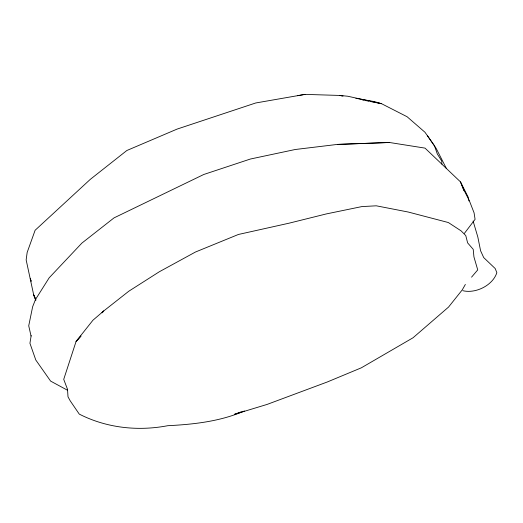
<?xml version="1.0" encoding="UTF-8"?>
<svg xmlns="http://www.w3.org/2000/svg" width="523" height="523" viewBox="0 0 523 523"><rect width="100%" height="100%" fill="white"/><g stroke="black" fill="none" stroke-linecap="round" stroke-linejoin="round"><path stroke-width="0.78" d="M31.177 335.557L29.935 343.291L35.793 360.007L50.613 381.104L67.519 390.25M465.359 284.434L462.273 289.86L448.538 307.079L413.046 337.766L361.328 367.819L327.195 382.019L267.07 404.429L234.474 414.327L241.247 411.804M464.417 233.35L475.08 219.333L474.073 212.822L469.314 200.616L463.738 189.653L460.502 181.906L425.016 148.12L389.445 142.491L337.459 144.407L295.22 149.506L250.393 159.025L203.82 174.466L114.007 217.895L81.876 243.11L49.162 277.818L35.505 299.483L32.642 306.726L28.726 325.796L31.04 336.014M471.55 277.164L477.734 269.894L473.936 256.904L473.217 249.34L467.634 242.901L465.764 235.553L461.103 230.872L448.355 222.536L408.202 212.024L376.272 205.807L361.851 206.592L326.247 213.94L289.141 223.164L238.41 234.467L195.458 252.027L159.352 271.744L128.795 291.219L103.75 310.943L92.95 320.213L76.083 341.441L63.721 379.345L67.513 389.308L68.01 396.826L70.226 400.86L79.267 414.105C106.496 427.997 137.863 431.423 167.746 425.702C193.752 424.408 220.32 421.44 244.404 410.96M80.849 336.165L76.083 341.441L80.967 336.054M102.122 312.741L103.75 310.943L102.103 312.761M297.45 95.709L304.981 94.388L339.872 95.448L347.808 96.245L381.529 103.691L407.097 116.734L424.97 132.26L434.463 145.747L437.3 153.925L441.719 161.032L441.902 164.117M304.981 94.388L255.714 102.979L177.12 129.083L126.847 150.506L90.276 179.376L35.113 230.27L27.163 252.432L26.15 259.885L33.675 294.848L35.695 300.117M389.445 142.491L337.459 144.407M343.075 96.016L339.872 95.448L342.277 95.918M355.895 98.304L374.324 101.599L381.529 103.691L370.31 101.475M362.302 99.886L363.903 100.2M365.505 100.521L368.708 101.155M462.875 290.703C475.649 293.841 492.777 285.414 496.85 272.686L495.216 268.567L483.703 257.578L480.591 250.759L477.819 236.984L473.093 221.026M427.605 135.947L436.267 148.565L446.387 168.491M35.982 300.065L33.675 294.848L35.688 299.463M463.966 190.764L460.502 181.906L468.177 197.178L468.948 200.963M31.151 281.093L30.295 278.824L31.092 281.119"/></g></svg>
